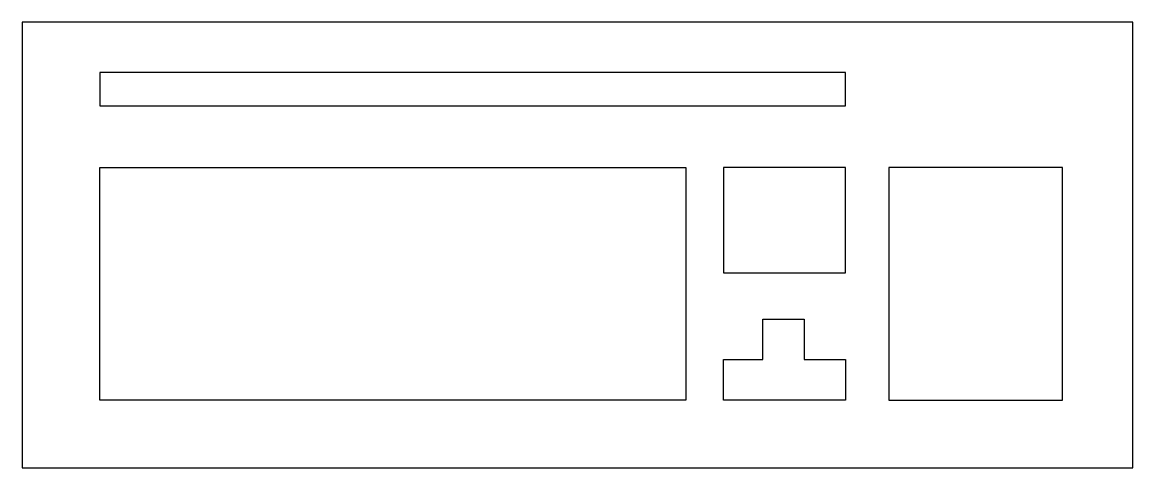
# Model space of a CAD drawing. Header units: millimetres. Extents: x -230 to 230, y -184 to 0.
import ezdxf

# ---------------------------------------------------------------- set-up
doc = ezdxf.new("R2010")
doc.units = ezdxf.units.MM
doc.header["$LTSCALE"] = 100
doc.layers.get('0').update_dxf_attribs({"linetype": 'CONTINUOUS'})

msp = doc.modelspace()

# ---------------------------------------------------------------- linework, layer by layer
at = {"color": 0, "linetype": 'ByBlock'}
for p, q in [((111, -20.84), (-197.87, -20.84)), ((-197.87, -20.84), (-197.87, -34.59)), ((111, -34.59), (111, -20.84)), ((-197.87, -34.59), (111, -34.59))]:
    msp.add_line(p, q, dxfattribs=at)
for points in [[(230, -184.32), (230, 0), (-230, 0), (-230, -184.32)], [(44.84, -60.15), (44.84, -156.4), (-197.87, -156.4), (-197.87, -60.15)], [(60.41, -60.15), (60.41, -103.65), (111, -103.65), (111, -60.15)], [(128.89, -60.15), (128.89, -156.4), (200.88, -156.4), (200.88, -60.15)], [(111, -156.4), (60.41, -156.4), (60.41, -139.56), (76.78, -139.56), (76.78, -122.89), (93.9, -122.89), (93.9, -139.56), (111, -139.56)]]:
    msp.add_lwpolyline(points, close=True, dxfattribs=at)

doc.saveas('drawing.dxf')
